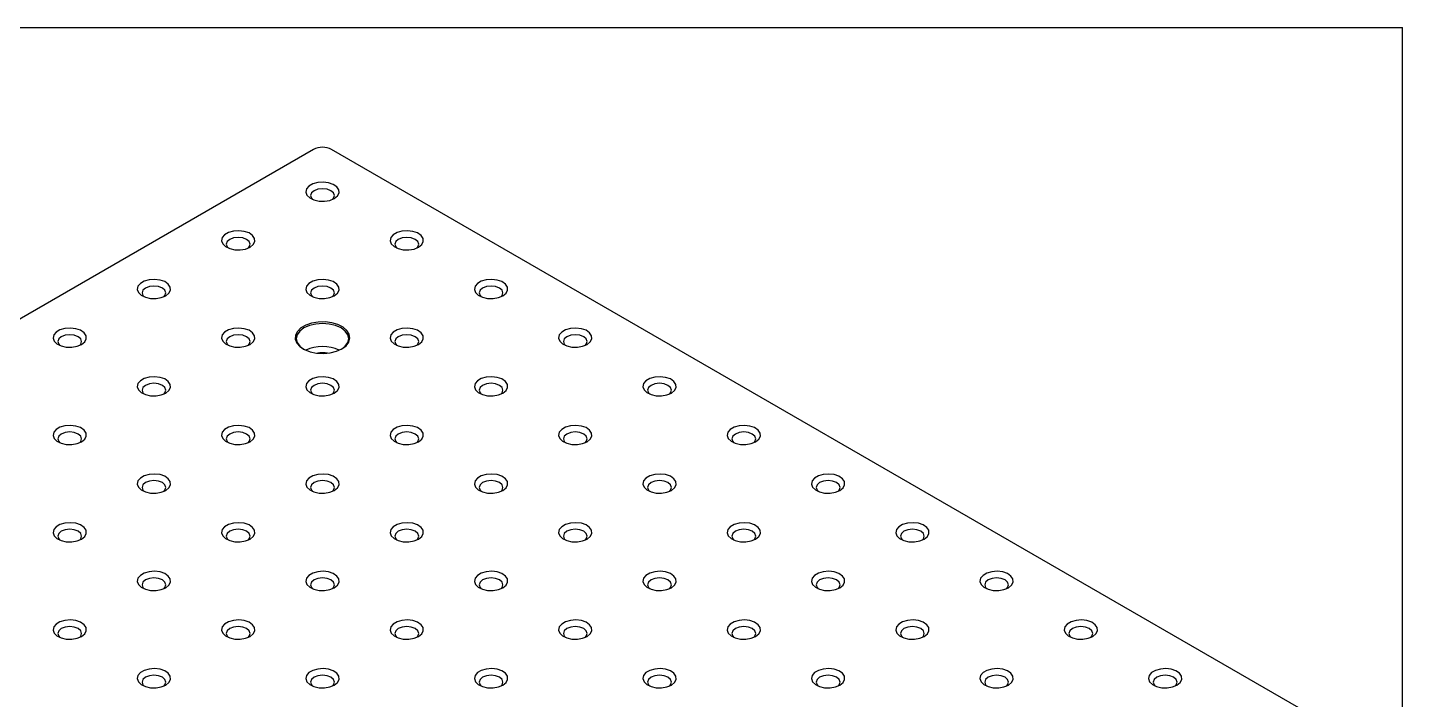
# Model space of a CAD drawing. Header units: millimetres. Extents: x 2 to 278, y 1 to 215.
# Drawn here: x 220.3 to 278, y 186.5 to 214.6 of the extents above; entities that cross this region are included whole.
import ezdxf

# ---------------------------------------------------------------- set-up
doc = ezdxf.new("R2010")
doc.units = ezdxf.units.MM
doc.layers.add('SHEET_FORMAT', color=8, linetype='Continuous')

msp = doc.modelspace()

# ---------------------------------------------------------------- linework, layer by layer
at = {"color": 7, "linetype": 'Continuous', "lineweight": 25}
for p, q in [((232.2937557, 209.5298522), (190.7158769, 185.5274538)), ((274.6353097, 185.5274538), (233.057431, 209.5298522))]:
    msp.add_line(p, q, dxfattribs=at)
at = {"color": 7, "linetype": 'Continuous', "lineweight": 25, "flags": 128}
for points in [[(233.1705681, 207.4725038), (233.304467, 207.5807667), (233.3702177, 207.7082623), (233.3606951, 207.8411745), (233.2769311, 207.9651001), (233.1280028, 208.06661), (232.9300489, 208.1347039), (232.7045208, 208.1620028), (232.475858, 208.1455485), (232.2688396, 208.0871241), (232.1058992, 207.9930606), (232.0046941, 207.8735514), (231.9761913, 207.7415472), (232.0234796, 207.6113526), (232.1414345, 207.4970762), (232.3172738, 207.4111017), (232.5319426, 207.3627458), (232.7621782, 207.3572485), (232.983031, 207.3952056), (233.1705681, 207.4725038)], [(233.087967, 207.4317099), (233.1375331, 207.4844793), (233.1755933, 207.5949385), (233.1375331, 207.7053977), (233.0291467, 207.7990405), (232.8669351, 207.8616106), (232.6755933, 207.8835823), (232.4842516, 207.8616106), (232.32204, 207.7990405), (232.2136536, 207.7053977), (232.1755933, 207.5949385), (232.2136536, 207.4844793), (232.2632197, 207.4317099)], [(229.6350342, 205.4314835), (229.7689331, 205.5397464), (229.8346838, 205.667242), (229.8251612, 205.8001542), (229.7413972, 205.9240798), (229.5924689, 206.0255897), (229.394515, 206.0936836), (229.1689869, 206.1209826), (228.9403241, 206.1045283), (228.7333057, 206.0461038), (228.5703653, 205.9520403), (228.4691602, 205.8325311), (228.4406574, 205.7005269), (228.4879457, 205.5703323), (228.6059006, 205.4560559), (228.7817399, 205.3700815), (228.9964087, 205.3217255), (229.2266443, 205.3162282), (229.447497, 205.3541853), (229.6350342, 205.4314835)], [(236.706102, 205.4314835), (236.8400009, 205.5397464), (236.9057517, 205.667242), (236.896229, 205.8001542), (236.812465, 205.9240798), (236.6635367, 206.0255897), (236.4655828, 206.0936836), (236.2400547, 206.1209826), (236.0113919, 206.1045283), (235.8043735, 206.0461038), (235.6414331, 205.9520403), (235.540228, 205.8325311), (235.5117252, 205.7005269), (235.5590135, 205.5703323), (235.6769684, 205.4560559), (235.8528077, 205.3700815), (236.0674765, 205.3217255), (236.2977121, 205.3162282), (236.5185649, 205.3541853), (236.706102, 205.4314835)], [(229.5524331, 205.3906897), (229.6019992, 205.443459), (229.6400594, 205.5539182), (229.6019992, 205.6643774), (229.4936128, 205.7580202), (229.3314012, 205.8205904), (229.1400594, 205.8425621), (228.9487177, 205.8205904), (228.786506, 205.7580202), (228.6781197, 205.6643774), (228.6400594, 205.5539182), (228.6781197, 205.443459), (228.7276858, 205.3906897)], [(236.6235009, 205.3906897), (236.673067, 205.443459), (236.7111272, 205.5539182), (236.673067, 205.6643774), (236.5646806, 205.7580202), (236.402469, 205.8205904), (236.2111272, 205.8425621), (236.0197855, 205.8205904), (235.8575739, 205.7580202), (235.7491875, 205.6643774), (235.7111272, 205.5539182), (235.7491875, 205.443459), (235.7987536, 205.3906897)], [(226.0995003, 203.3904632), (226.2333992, 203.4987261), (226.2991499, 203.6262217), (226.2896273, 203.7591339), (226.2058633, 203.8830596), (226.056935, 203.9845694), (225.8589811, 204.0526633), (225.633453, 204.0799623), (225.4047902, 204.063508), (225.1977718, 204.0050835), (225.0348314, 203.91102), (224.9336263, 203.7915109), (224.9051235, 203.6595066), (224.9524118, 203.529312), (225.0703667, 203.4150357), (225.246206, 203.3290612), (225.4608748, 203.2807052), (225.6911104, 203.275208), (225.9119631, 203.313165), (226.0995003, 203.3904632)], [(226.0168991, 203.3496694), (226.0664653, 203.4024387), (226.1045255, 203.5128979), (226.0664653, 203.6233571), (225.9580789, 203.717), (225.7958672, 203.7795701), (225.6045255, 203.8015418), (225.4131838, 203.7795701), (225.2509721, 203.717), (225.1425858, 203.6233571), (225.1045255, 203.5128979), (225.1425858, 203.4024387), (225.1921519, 203.3496694)], [(233.1705681, 203.3904632), (233.304467, 203.4987261), (233.3702177, 203.6262217), (233.3606951, 203.7591339), (233.2769311, 203.8830596), (233.1280028, 203.9845694), (232.9300489, 204.0526633), (232.7045208, 204.0799623), (232.475858, 204.063508), (232.2688396, 204.0050835), (232.1058992, 203.91102), (232.0046941, 203.7915109), (231.9761913, 203.6595066), (232.0234796, 203.529312), (232.1414345, 203.4150357), (232.3172738, 203.3290612), (232.5319426, 203.2807052), (232.7621782, 203.275208), (232.983031, 203.313165), (233.1705681, 203.3904632)], [(233.087967, 203.3496694), (233.1375331, 203.4024387), (233.1755933, 203.5128979), (233.1375331, 203.6233571), (233.0291467, 203.717), (232.8669351, 203.7795701), (232.6755933, 203.8015418), (232.4842516, 203.7795701), (232.32204, 203.717), (232.2136536, 203.6233571), (232.1755933, 203.5128979), (232.2136536, 203.4024387), (232.2632197, 203.3496694)], [(240.2416359, 203.3904632), (240.3755348, 203.4987261), (240.4412856, 203.6262217), (240.4317629, 203.7591339), (240.3479989, 203.8830596), (240.1990706, 203.9845694), (240.0011167, 204.0526633), (239.7755886, 204.0799623), (239.5469258, 204.063508), (239.3399074, 204.0050835), (239.1769671, 203.91102), (239.0757619, 203.7915109), (239.0472591, 203.6595066), (239.0945474, 203.529312), (239.2125023, 203.4150357), (239.3883416, 203.3290612), (239.6030104, 203.2807052), (239.833246, 203.275208), (240.0540988, 203.313165), (240.2416359, 203.3904632)], [(240.1590348, 203.3496694), (240.2086009, 203.4024387), (240.2466612, 203.5128979), (240.2086009, 203.6233571), (240.1002145, 203.717), (239.9380029, 203.7795701), (239.7466612, 203.8015418), (239.5553194, 203.7795701), (239.3931078, 203.717), (239.2847214, 203.6233571), (239.2466612, 203.5128979), (239.2847214, 203.4024387), (239.3342875, 203.3496694)], [(222.5639664, 201.349443), (222.6978653, 201.4577059), (222.763616, 201.5852014), (222.7540934, 201.7181136), (222.6703294, 201.8420393), (222.5214011, 201.9435491), (222.3234472, 202.0116431), (222.0979191, 202.038942), (221.8692563, 202.0224877), (221.6622379, 201.9640632), (221.4992975, 201.8699998), (221.3980924, 201.7504906), (221.3695896, 201.6184863), (221.4168779, 201.4882917), (221.5348328, 201.3740154), (221.7106721, 201.2880409), (221.9253409, 201.239685), (222.1555765, 201.2341877), (222.3764292, 201.2721448), (222.5639664, 201.349443)], [(229.6350342, 201.349443), (229.7689331, 201.4577059), (229.8346838, 201.5852014), (229.8251612, 201.7181136), (229.7413972, 201.8420393), (229.5924689, 201.9435491), (229.394515, 202.0116431), (229.1689869, 202.038942), (228.9403241, 202.0224877), (228.7333057, 201.9640632), (228.5703653, 201.8699998), (228.4691602, 201.7504906), (228.4406574, 201.6184863), (228.4879457, 201.4882917), (228.6059006, 201.3740154), (228.7817399, 201.2880409), (228.9964087, 201.239685), (229.2266443, 201.2341877), (229.447497, 201.2721448), (229.6350342, 201.349443)], [(233.4887661, 201.1657511), (233.6654467, 201.2972429), (233.7799311, 201.4499689), (233.8250259, 201.6143328), (233.7978976, 201.7800069), (233.7002508, 201.9365814), (233.5382211, 202.0742181), (233.3219892, 202.1842688), (233.065142, 202.2598185), (232.7838179, 202.2961203), (232.4956937, 202.2908932), (232.2188733, 202.2444655), (231.9707502, 202.1597546), (231.7669151, 202.0420831), (231.6201755, 201.8988447), (231.5397518, 201.7390397), (231.5306971, 201.5727091), (231.5935805, 201.4103042), (231.7244507, 201.2620294), (231.9150847, 201.1372014), (232.1535043, 201.0436636), (232.4247286, 200.9872933), (232.7117157, 200.9716325), (232.9964331, 200.9976652), (233.260991, 201.0637556), (233.4887661, 201.1657511)], [(233.4708246, 201.1556174), (233.6282213, 201.2768505), (233.7381118, 201.4300044), (233.7755933, 201.5943588), (233.7381118, 201.7587131), (233.6282213, 201.911867), (233.4534108, 202.0433832), (233.2255933, 202.1442992), (232.9602943, 202.2077376), (232.6755933, 202.2293752), (232.3908924, 202.2077376), (232.1255933, 202.1442992), (231.8977759, 202.0433832), (231.7229654, 201.911867), (231.6130749, 201.7587131), (231.5755933, 201.5943588), (231.6130749, 201.4300044), (231.7229654, 201.2768505), (231.8803621, 201.1556174)], [(236.706102, 201.349443), (236.8400009, 201.4577059), (236.9057517, 201.5852014), (236.896229, 201.7181136), (236.812465, 201.8420393), (236.6635367, 201.9435491), (236.4655828, 202.0116431), (236.2400547, 202.038942), (236.0113919, 202.0224877), (235.8043735, 201.9640632), (235.6414331, 201.8699998), (235.540228, 201.7504906), (235.5117252, 201.6184863), (235.5590135, 201.4882917), (235.6769684, 201.3740154), (235.8528077, 201.2880409), (236.0674765, 201.239685), (236.2977121, 201.2341877), (236.5185649, 201.2721448), (236.706102, 201.349443)], [(243.7771698, 201.349443), (243.9110687, 201.4577059), (243.9768195, 201.5852014), (243.9672969, 201.7181136), (243.8835328, 201.8420393), (243.7346045, 201.9435491), (243.5366506, 202.0116431), (243.3111225, 202.038942), (243.0824597, 202.0224877), (242.8754413, 201.9640632), (242.712501, 201.8699998), (242.6112958, 201.7504906), (242.582793, 201.6184863), (242.6300813, 201.4882917), (242.7480362, 201.3740154), (242.9238755, 201.2880409), (243.1385443, 201.239685), (243.3687799, 201.2341877), (243.5896327, 201.2721448), (243.7771698, 201.349443)], [(222.4813652, 201.3086491), (222.5309314, 201.3614184), (222.5689916, 201.4718776), (222.5309314, 201.5823369), (222.422545, 201.6759797), (222.2603333, 201.7385498), (222.0689916, 201.7605215), (221.8776499, 201.7385498), (221.7154382, 201.6759797), (221.6070519, 201.5823369), (221.5689916, 201.4718776), (221.6070519, 201.3614184), (221.656618, 201.3086491)], [(229.5524331, 201.3086491), (229.6019992, 201.3614184), (229.6400594, 201.4718776), (229.6019992, 201.5823369), (229.4936128, 201.6759797), (229.3314012, 201.7385498), (229.1400594, 201.7605215), (228.9487177, 201.7385498), (228.786506, 201.6759797), (228.6781197, 201.5823369), (228.6400594, 201.4718776), (228.6781197, 201.3614184), (228.7276858, 201.3086491)], [(236.6235009, 201.3086491), (236.673067, 201.3614184), (236.7111272, 201.4718776), (236.673067, 201.5823369), (236.5646806, 201.6759797), (236.402469, 201.7385498), (236.2111272, 201.7605215), (236.0197855, 201.7385498), (235.8575739, 201.6759797), (235.7491875, 201.5823369), (235.7111272, 201.4718776), (235.7491875, 201.3614184), (235.7987536, 201.3086491)], [(243.6945687, 201.3086491), (243.7441348, 201.3614184), (243.7821951, 201.4718776), (243.7441348, 201.5823369), (243.6357485, 201.6759797), (243.4735368, 201.7385498), (243.2821951, 201.7605215), (243.0908533, 201.7385498), (242.9286417, 201.6759797), (242.8202553, 201.5823369), (242.7821951, 201.4718776), (242.8202553, 201.3614184), (242.8698214, 201.3086491)], [(226.0995003, 199.3084227), (226.2333992, 199.4166856), (226.2991499, 199.5441812), (226.2896273, 199.6770933), (226.2058633, 199.801019), (226.056935, 199.9025289), (225.8589811, 199.9706228), (225.633453, 199.9979217), (225.4047902, 199.9814674), (225.1977718, 199.9230429), (225.0348314, 199.8289795), (224.9336263, 199.7094703), (224.9051235, 199.577466), (224.9524118, 199.4472714), (225.0703667, 199.3329951), (225.246206, 199.2470206), (225.4608748, 199.1986647), (225.6911104, 199.1931674), (225.9119631, 199.2311245), (226.0995003, 199.3084227)], [(226.0168991, 199.2676288), (226.0664653, 199.3203981), (226.1045255, 199.4308574), (226.0664653, 199.5413166), (225.9580789, 199.6349594), (225.7958672, 199.6975295), (225.6045255, 199.7195012), (225.4131838, 199.6975295), (225.2509721, 199.6349594), (225.1425858, 199.5413166), (225.1045255, 199.4308574), (225.1425858, 199.3203981), (225.1921519, 199.2676288)], [(233.1705681, 199.3084227), (233.304467, 199.4166856), (233.3702177, 199.5441812), (233.3606951, 199.6770933), (233.2769311, 199.801019), (233.1280028, 199.9025289), (232.9300489, 199.9706228), (232.7045208, 199.9979217), (232.475858, 199.9814674), (232.2688396, 199.9230429), (232.1058992, 199.8289795), (232.0046941, 199.7094703), (231.9761913, 199.577466), (232.0234796, 199.4472714), (232.1414345, 199.3329951), (232.3172738, 199.2470206), (232.5319426, 199.1986647), (232.7621782, 199.1931674), (232.983031, 199.2311245), (233.1705681, 199.3084227)], [(233.087967, 199.2676288), (233.1375331, 199.3203981), (233.1755933, 199.4308574), (233.1375331, 199.5413166), (233.0291467, 199.6349594), (232.8669351, 199.6975295), (232.6755933, 199.7195012), (232.4842516, 199.6975295), (232.32204, 199.6349594), (232.2136536, 199.5413166), (232.1755933, 199.4308574), (232.2136536, 199.3203981), (232.2632197, 199.2676288)], [(240.2416359, 199.3084227), (240.3755348, 199.4166856), (240.4412856, 199.5441812), (240.4317629, 199.6770933), (240.3479989, 199.801019), (240.1990706, 199.9025289), (240.0011167, 199.9706228), (239.7755886, 199.9979217), (239.5469258, 199.9814674), (239.3399074, 199.9230429), (239.1769671, 199.8289795), (239.0757619, 199.7094703), (239.0472591, 199.577466), (239.0945474, 199.4472714), (239.2125023, 199.3329951), (239.3883416, 199.2470206), (239.6030104, 199.1986647), (239.833246, 199.1931674), (240.0540988, 199.2311245), (240.2416359, 199.3084227)], [(240.1590348, 199.2676288), (240.2086009, 199.3203981), (240.2466612, 199.4308574), (240.2086009, 199.5413166), (240.1002145, 199.6349594), (239.9380029, 199.6975295), (239.7466612, 199.7195012), (239.5553194, 199.6975295), (239.3931078, 199.6349594), (239.2847214, 199.5413166), (239.2466612, 199.4308574), (239.2847214, 199.3203981), (239.3342875, 199.2676288)], [(247.3127037, 199.3084227), (247.4466027, 199.4166856), (247.5123534, 199.5441812), (247.5028308, 199.6770933), (247.4190667, 199.801019), (247.2701384, 199.9025289), (247.0721845, 199.9706228), (246.8466564, 199.9979217), (246.6179936, 199.9814674), (246.4109752, 199.9230429), (246.2480349, 199.8289795), (246.1468297, 199.7094703), (246.1183269, 199.577466), (246.1656152, 199.4472714), (246.2835701, 199.3329951), (246.4594094, 199.2470206), (246.6740782, 199.1986647), (246.9043138, 199.1931674), (247.1251666, 199.2311245), (247.3127037, 199.3084227)], [(247.2301026, 199.2676288), (247.2796687, 199.3203981), (247.317729, 199.4308574), (247.2796687, 199.5413166), (247.1712824, 199.6349594), (247.0090707, 199.6975295), (246.817729, 199.7195012), (246.6263873, 199.6975295), (246.4641756, 199.6349594), (246.3557892, 199.5413166), (246.317729, 199.4308574), (246.3557892, 199.3203981), (246.4053554, 199.2676288)], [(222.5639664, 197.2674024), (222.6978653, 197.3756653), (222.763616, 197.5031609), (222.7540934, 197.6360731), (222.6703294, 197.7599987), (222.5214011, 197.8615086), (222.3234472, 197.9296025), (222.0979191, 197.9569014), (221.8692563, 197.9404471), (221.6622379, 197.8820227), (221.4992975, 197.7879592), (221.3980924, 197.66845), (221.3695896, 197.5364458), (221.4168779, 197.4062512), (221.5348328, 197.2919748), (221.7106721, 197.2060003), (221.9253409, 197.1576444), (222.1555765, 197.1521471), (222.3764292, 197.1901042), (222.5639664, 197.2674024)], [(229.6350342, 197.2674024), (229.7689331, 197.3756653), (229.8346838, 197.5031609), (229.8251612, 197.6360731), (229.7413972, 197.7599987), (229.5924689, 197.8615086), (229.394515, 197.9296025), (229.1689869, 197.9569014), (228.9403241, 197.9404471), (228.7333057, 197.8820227), (228.5703653, 197.7879592), (228.4691602, 197.66845), (228.4406574, 197.5364458), (228.4879457, 197.4062512), (228.6059006, 197.2919748), (228.7817399, 197.2060003), (228.9964087, 197.1576444), (229.2266443, 197.1521471), (229.447497, 197.1901042), (229.6350342, 197.2674024)], [(236.706102, 197.2674024), (236.8400009, 197.3756653), (236.9057517, 197.5031609), (236.896229, 197.6360731), (236.812465, 197.7599987), (236.6635367, 197.8615086), (236.4655828, 197.9296025), (236.2400547, 197.9569014), (236.0113919, 197.9404471), (235.8043735, 197.8820227), (235.6414331, 197.7879592), (235.540228, 197.66845), (235.5117252, 197.5364458), (235.5590135, 197.4062512), (235.6769684, 197.2919748), (235.8528077, 197.2060003), (236.0674765, 197.1576444), (236.2977121, 197.1521471), (236.5185649, 197.1901042), (236.706102, 197.2674024)], [(243.7771698, 197.2674024), (243.9110687, 197.3756653), (243.9768195, 197.5031609), (243.9672969, 197.6360731), (243.8835328, 197.7599987), (243.7346045, 197.8615086), (243.5366506, 197.9296025), (243.3111225, 197.9569014), (243.0824597, 197.9404471), (242.8754413, 197.8820227), (242.712501, 197.7879592), (242.6112958, 197.66845), (242.582793, 197.5364458), (242.6300813, 197.4062512), (242.7480362, 197.2919748), (242.9238755, 197.2060003), (243.1385443, 197.1576444), (243.3687799, 197.1521471), (243.5896327, 197.1901042), (243.7771698, 197.2674024)], [(250.8482376, 197.2674024), (250.9821366, 197.3756653), (251.0478873, 197.5031609), (251.0383647, 197.6360731), (250.9546006, 197.7599987), (250.8056723, 197.8615086), (250.6077185, 197.9296025), (250.3821904, 197.9569014), (250.1535275, 197.9404471), (249.9465091, 197.8820227), (249.7835688, 197.7879592), (249.6823636, 197.66845), (249.6538608, 197.5364458), (249.7011491, 197.4062512), (249.819104, 197.2919748), (249.9949433, 197.2060003), (250.2096121, 197.1576444), (250.4398477, 197.1521471), (250.6607005, 197.1901042), (250.8482376, 197.2674024)], [(222.4813652, 197.2266085), (222.5309314, 197.2793779), (222.5689916, 197.3898371), (222.5309314, 197.5002963), (222.422545, 197.5939391), (222.2603333, 197.6565092), (222.0689916, 197.6784809), (221.8776499, 197.6565092), (221.7154382, 197.5939391), (221.6070519, 197.5002963), (221.5689916, 197.3898371), (221.6070519, 197.2793779), (221.656618, 197.2266085)], [(229.5524331, 197.2266085), (229.6019992, 197.2793779), (229.6400594, 197.3898371), (229.6019992, 197.5002963), (229.4936128, 197.5939391), (229.3314012, 197.6565092), (229.1400594, 197.6784809), (228.9487177, 197.6565092), (228.786506, 197.5939391), (228.6781197, 197.5002963), (228.6400594, 197.3898371), (228.6781197, 197.2793779), (228.7276858, 197.2266085)], [(236.6235009, 197.2266085), (236.673067, 197.2793779), (236.7111272, 197.3898371), (236.673067, 197.5002963), (236.5646806, 197.5939391), (236.402469, 197.6565092), (236.2111272, 197.6784809), (236.0197855, 197.6565092), (235.8575739, 197.5939391), (235.7491875, 197.5002963), (235.7111272, 197.3898371), (235.7491875, 197.2793779), (235.7987536, 197.2266085)], [(243.6945687, 197.2266085), (243.7441348, 197.2793779), (243.7821951, 197.3898371), (243.7441348, 197.5002963), (243.6357485, 197.5939391), (243.4735368, 197.6565092), (243.2821951, 197.6784809), (243.0908533, 197.6565092), (242.9286417, 197.5939391), (242.8202553, 197.5002963), (242.7821951, 197.3898371), (242.8202553, 197.2793779), (242.8698214, 197.2266085)], [(250.7656365, 197.2266085), (250.8152026, 197.2793779), (250.8532629, 197.3898371), (250.8152026, 197.5002963), (250.7068163, 197.5939391), (250.5446046, 197.6565092), (250.3532629, 197.6784809), (250.1619212, 197.6565092), (249.9997095, 197.5939391), (249.8913231, 197.5002963), (249.8532629, 197.3898371), (249.8913231, 197.2793779), (249.9408893, 197.2266085)], [(226.0995003, 195.2263821), (226.2333992, 195.334645), (226.2991499, 195.4621406), (226.2896273, 195.5950528), (226.2058633, 195.7189784), (226.056935, 195.8204883), (225.8589811, 195.8885822), (225.633453, 195.9158812), (225.4047902, 195.8994269), (225.1977718, 195.8410024), (225.0348314, 195.7469389), (224.9336263, 195.6274297), (224.9051235, 195.4954255), (224.9524118, 195.3652309), (225.0703667, 195.2509545), (225.246206, 195.1649801), (225.4608748, 195.1166241), (225.6911104, 195.1111268), (225.9119631, 195.1490839), (226.0995003, 195.2263821)], [(226.0168991, 195.1855883), (226.0664653, 195.2383576), (226.1045255, 195.3488168), (226.0664653, 195.459276), (225.9580789, 195.5529188), (225.7958672, 195.615489), (225.6045255, 195.6374607), (225.4131838, 195.615489), (225.2509721, 195.5529188), (225.1425858, 195.459276), (225.1045255, 195.3488168), (225.1425858, 195.2383576), (225.1921519, 195.1855883)], [(233.1705681, 195.2263821), (233.304467, 195.334645), (233.3702177, 195.4621406), (233.3606951, 195.5950528), (233.2769311, 195.7189784), (233.1280028, 195.8204883), (232.9300489, 195.8885822), (232.7045208, 195.9158812), (232.475858, 195.8994269), (232.2688396, 195.8410024), (232.1058992, 195.7469389), (232.0046941, 195.6274297), (231.9761913, 195.4954255), (232.0234796, 195.3652309), (232.1414345, 195.2509545), (232.3172738, 195.1649801), (232.5319426, 195.1166241), (232.7621782, 195.1111268), (232.983031, 195.1490839), (233.1705681, 195.2263821)], [(233.087967, 195.1855883), (233.1375331, 195.2383576), (233.1755933, 195.3488168), (233.1375331, 195.459276), (233.0291467, 195.5529188), (232.8669351, 195.615489), (232.6755933, 195.6374607), (232.4842516, 195.615489), (232.32204, 195.5529188), (232.2136536, 195.459276), (232.1755933, 195.3488168), (232.2136536, 195.2383576), (232.2632197, 195.1855883)], [(240.2416359, 195.2263821), (240.3755348, 195.334645), (240.4412856, 195.4621406), (240.4317629, 195.5950528), (240.3479989, 195.7189784), (240.1990706, 195.8204883), (240.0011167, 195.8885822), (239.7755886, 195.9158812), (239.5469258, 195.8994269), (239.3399074, 195.8410024), (239.1769671, 195.7469389), (239.0757619, 195.6274297), (239.0472591, 195.4954255), (239.0945474, 195.3652309), (239.2125023, 195.2509545), (239.3883416, 195.1649801), (239.6030104, 195.1166241), (239.833246, 195.1111268), (240.0540988, 195.1490839), (240.2416359, 195.2263821)], [(240.1590348, 195.1855883), (240.2086009, 195.2383576), (240.2466612, 195.3488168), (240.2086009, 195.459276), (240.1002145, 195.5529188), (239.9380029, 195.615489), (239.7466612, 195.6374607), (239.5553194, 195.615489), (239.3931078, 195.5529188), (239.2847214, 195.459276), (239.2466612, 195.3488168), (239.2847214, 195.2383576), (239.3342875, 195.1855883)], [(247.3127037, 195.2263821), (247.4466027, 195.334645), (247.5123534, 195.4621406), (247.5028308, 195.5950528), (247.4190667, 195.7189784), (247.2701384, 195.8204883), (247.0721845, 195.8885822), (246.8466564, 195.9158812), (246.6179936, 195.8994269), (246.4109752, 195.8410024), (246.2480349, 195.7469389), (246.1468297, 195.6274297), (246.1183269, 195.4954255), (246.1656152, 195.3652309), (246.2835701, 195.2509545), (246.4594094, 195.1649801), (246.6740782, 195.1166241), (246.9043138, 195.1111268), (247.1251666, 195.1490839), (247.3127037, 195.2263821)], [(247.2301026, 195.1855883), (247.2796687, 195.2383576), (247.317729, 195.3488168), (247.2796687, 195.459276), (247.1712824, 195.5529188), (247.0090707, 195.615489), (246.817729, 195.6374607), (246.6263873, 195.615489), (246.4641756, 195.5529188), (246.3557892, 195.459276), (246.317729, 195.3488168), (246.3557892, 195.2383576), (246.4053554, 195.1855883)], [(254.3837715, 195.2263821), (254.5176705, 195.334645), (254.5834212, 195.4621406), (254.5738986, 195.5950528), (254.4901345, 195.7189784), (254.3412062, 195.8204883), (254.1432524, 195.8885822), (253.9177243, 195.9158812), (253.6890614, 195.8994269), (253.482043, 195.8410024), (253.3191027, 195.7469389), (253.2178975, 195.6274297), (253.1893947, 195.4954255), (253.236683, 195.3652309), (253.3546379, 195.2509545), (253.5304772, 195.1649801), (253.745146, 195.1166241), (253.9753816, 195.1111268), (254.1962344, 195.1490839), (254.3837715, 195.2263821)], [(254.3011704, 195.1855883), (254.3507365, 195.2383576), (254.3887968, 195.3488168), (254.3507365, 195.459276), (254.2423502, 195.5529188), (254.0801385, 195.615489), (253.8887968, 195.6374607), (253.6974551, 195.615489), (253.5352434, 195.5529188), (253.426857, 195.459276), (253.3887968, 195.3488168), (253.426857, 195.2383576), (253.4764232, 195.1855883)], [(222.5639664, 193.1853618), (222.6978653, 193.2936247), (222.763616, 193.4211203), (222.7540934, 193.5540325), (222.6703294, 193.6779582), (222.5214011, 193.779468), (222.3234472, 193.847562), (222.0979191, 193.8748609), (221.8692563, 193.8584066), (221.6622379, 193.7999821), (221.4992975, 193.7059186), (221.3980924, 193.5864095), (221.3695896, 193.4544052), (221.4168779, 193.3242106), (221.5348328, 193.2099343), (221.7106721, 193.1239598), (221.9253409, 193.0756038), (222.1555765, 193.0701066), (222.3764292, 193.1080636), (222.5639664, 193.1853618)], [(229.6350342, 193.1853618), (229.7689331, 193.2936247), (229.8346838, 193.4211203), (229.8251612, 193.5540325), (229.7413972, 193.6779582), (229.5924689, 193.779468), (229.394515, 193.847562), (229.1689869, 193.8748609), (228.9403241, 193.8584066), (228.7333057, 193.7999821), (228.5703653, 193.7059186), (228.4691602, 193.5864095), (228.4406574, 193.4544052), (228.4879457, 193.3242106), (228.6059006, 193.2099343), (228.7817399, 193.1239598), (228.9964087, 193.0756038), (229.2266443, 193.0701066), (229.447497, 193.1080636), (229.6350342, 193.1853618)], [(236.706102, 193.1853618), (236.8400009, 193.2936247), (236.9057517, 193.4211203), (236.896229, 193.5540325), (236.812465, 193.6779582), (236.6635367, 193.779468), (236.4655828, 193.847562), (236.2400547, 193.8748609), (236.0113919, 193.8584066), (235.8043735, 193.7999821), (235.6414331, 193.7059186), (235.540228, 193.5864095), (235.5117252, 193.4544052), (235.5590135, 193.3242106), (235.6769684, 193.2099343), (235.8528077, 193.1239598), (236.0674765, 193.0756038), (236.2977121, 193.0701066), (236.5185649, 193.1080636), (236.706102, 193.1853618)], [(243.7771698, 193.1853618), (243.9110687, 193.2936247), (243.9768195, 193.4211203), (243.9672969, 193.5540325), (243.8835328, 193.6779582), (243.7346045, 193.779468), (243.5366506, 193.847562), (243.3111225, 193.8748609), (243.0824597, 193.8584066), (242.8754413, 193.7999821), (242.712501, 193.7059186), (242.6112958, 193.5864095), (242.582793, 193.4544052), (242.6300813, 193.3242106), (242.7480362, 193.2099343), (242.9238755, 193.1239598), (243.1385443, 193.0756038), (243.3687799, 193.0701066), (243.5896327, 193.1080636), (243.7771698, 193.1853618)], [(250.8482376, 193.1853618), (250.9821366, 193.2936247), (251.0478873, 193.4211203), (251.0383647, 193.5540325), (250.9546006, 193.6779582), (250.8056723, 193.779468), (250.6077185, 193.847562), (250.3821904, 193.8748609), (250.1535275, 193.8584066), (249.9465091, 193.7999821), (249.7835688, 193.7059186), (249.6823636, 193.5864095), (249.6538608, 193.4544052), (249.7011491, 193.3242106), (249.819104, 193.2099343), (249.9949433, 193.1239598), (250.2096121, 193.0756038), (250.4398477, 193.0701066), (250.6607005, 193.1080636), (250.8482376, 193.1853618)], [(257.9193054, 193.1853618), (258.0532044, 193.2936247), (258.1189551, 193.4211203), (258.1094325, 193.5540325), (258.0256685, 193.6779582), (257.8767402, 193.779468), (257.6787863, 193.847562), (257.4532582, 193.8748609), (257.2245953, 193.8584066), (257.0175769, 193.7999821), (256.8546366, 193.7059186), (256.7534314, 193.5864095), (256.7249287, 193.4544052), (256.7722169, 193.3242106), (256.8901718, 193.2099343), (257.0660112, 193.1239598), (257.2806799, 193.0756038), (257.5109155, 193.0701066), (257.7317683, 193.1080636), (257.9193054, 193.1853618)], [(222.4813652, 193.144568), (222.5309314, 193.1973373), (222.5689916, 193.3077965), (222.5309314, 193.4182557), (222.422545, 193.5118986), (222.2603333, 193.5744687), (222.0689916, 193.5964404), (221.8776499, 193.5744687), (221.7154382, 193.5118986), (221.6070519, 193.4182557), (221.5689916, 193.3077965), (221.6070519, 193.1973373), (221.656618, 193.144568)], [(229.5524331, 193.144568), (229.6019992, 193.1973373), (229.6400594, 193.3077965), (229.6019992, 193.4182557), (229.4936128, 193.5118986), (229.3314012, 193.5744687), (229.1400594, 193.5964404), (228.9487177, 193.5744687), (228.786506, 193.5118986), (228.6781197, 193.4182557), (228.6400594, 193.3077965), (228.6781197, 193.1973373), (228.7276858, 193.144568)], [(236.6235009, 193.144568), (236.673067, 193.1973373), (236.7111272, 193.3077965), (236.673067, 193.4182557), (236.5646806, 193.5118986), (236.402469, 193.5744687), (236.2111272, 193.5964404), (236.0197855, 193.5744687), (235.8575739, 193.5118986), (235.7491875, 193.4182557), (235.7111272, 193.3077965), (235.7491875, 193.1973373), (235.7987536, 193.144568)], [(243.6945687, 193.144568), (243.7441348, 193.1973373), (243.7821951, 193.3077965), (243.7441348, 193.4182557), (243.6357485, 193.5118986), (243.4735368, 193.5744687), (243.2821951, 193.5964404), (243.0908533, 193.5744687), (242.9286417, 193.5118986), (242.8202553, 193.4182557), (242.7821951, 193.3077965), (242.8202553, 193.1973373), (242.8698214, 193.144568)], [(250.7656365, 193.144568), (250.8152026, 193.1973373), (250.8532629, 193.3077965), (250.8152026, 193.4182557), (250.7068163, 193.5118986), (250.5446046, 193.5744687), (250.3532629, 193.5964404), (250.1619212, 193.5744687), (249.9997095, 193.5118986), (249.8913231, 193.4182557), (249.8532629, 193.3077965), (249.8913231, 193.1973373), (249.9408893, 193.144568)], [(257.8367043, 193.144568), (257.8862705, 193.1973373), (257.9243307, 193.3077965), (257.8862705, 193.4182557), (257.7778841, 193.5118986), (257.6156724, 193.5744687), (257.4243307, 193.5964404), (257.232989, 193.5744687), (257.0707773, 193.5118986), (256.9623909, 193.4182557), (256.9243307, 193.3077965), (256.9623909, 193.1973373), (257.0119571, 193.144568)], [(226.0995003, 191.1443416), (226.2333992, 191.2526045), (226.2991499, 191.3801), (226.2896273, 191.5130122), (226.2058633, 191.6369379), (226.056935, 191.7384477), (225.8589811, 191.8065417), (225.633453, 191.8338406), (225.4047902, 191.8173863), (225.1977718, 191.7589618), (225.0348314, 191.6648984), (224.9336263, 191.5453892), (224.9051235, 191.4133849), (224.9524118, 191.2831903), (225.0703667, 191.168914), (225.246206, 191.0829395), (225.4608748, 191.0345836), (225.6911104, 191.0290863), (225.9119631, 191.0670434), (226.0995003, 191.1443416)], [(226.0168991, 191.1035477), (226.0664653, 191.156317), (226.1045255, 191.2667762), (226.0664653, 191.3772355), (225.9580789, 191.4708783), (225.7958672, 191.5334484), (225.6045255, 191.5554201), (225.4131838, 191.5334484), (225.2509721, 191.4708783), (225.1425858, 191.3772355), (225.1045255, 191.2667762), (225.1425858, 191.156317), (225.1921519, 191.1035477)], [(233.1705681, 191.1443416), (233.304467, 191.2526045), (233.3702177, 191.3801), (233.3606951, 191.5130122), (233.2769311, 191.6369379), (233.1280028, 191.7384477), (232.9300489, 191.8065417), (232.7045208, 191.8338406), (232.475858, 191.8173863), (232.2688396, 191.7589618), (232.1058992, 191.6648984), (232.0046941, 191.5453892), (231.9761913, 191.4133849), (232.0234796, 191.2831903), (232.1414345, 191.168914), (232.3172738, 191.0829395), (232.5319426, 191.0345836), (232.7621782, 191.0290863), (232.983031, 191.0670434), (233.1705681, 191.1443416)], [(233.087967, 191.1035477), (233.1375331, 191.156317), (233.1755933, 191.2667762), (233.1375331, 191.3772355), (233.0291467, 191.4708783), (232.8669351, 191.5334484), (232.6755933, 191.5554201), (232.4842516, 191.5334484), (232.32204, 191.4708783), (232.2136536, 191.3772355), (232.1755933, 191.2667762), (232.2136536, 191.156317), (232.2632197, 191.1035477)], [(240.2416359, 191.1443416), (240.3755348, 191.2526045), (240.4412856, 191.3801), (240.4317629, 191.5130122), (240.3479989, 191.6369379), (240.1990706, 191.7384477), (240.0011167, 191.8065417), (239.7755886, 191.8338406), (239.5469258, 191.8173863), (239.3399074, 191.7589618), (239.1769671, 191.6648984), (239.0757619, 191.5453892), (239.0472591, 191.4133849), (239.0945474, 191.2831903), (239.2125023, 191.168914), (239.3883416, 191.0829395), (239.6030104, 191.0345836), (239.833246, 191.0290863), (240.0540988, 191.0670434), (240.2416359, 191.1443416)], [(240.1590348, 191.1035477), (240.2086009, 191.156317), (240.2466612, 191.2667762), (240.2086009, 191.3772355), (240.1002145, 191.4708783), (239.9380029, 191.5334484), (239.7466612, 191.5554201), (239.5553194, 191.5334484), (239.3931078, 191.4708783), (239.2847214, 191.3772355), (239.2466612, 191.2667762), (239.2847214, 191.156317), (239.3342875, 191.1035477)], [(247.3127037, 191.1443416), (247.4466027, 191.2526045), (247.5123534, 191.3801), (247.5028308, 191.5130122), (247.4190667, 191.6369379), (247.2701384, 191.7384477), (247.0721845, 191.8065417), (246.8466564, 191.8338406), (246.6179936, 191.8173863), (246.4109752, 191.7589618), (246.2480349, 191.6648984), (246.1468297, 191.5453892), (246.1183269, 191.4133849), (246.1656152, 191.2831903), (246.2835701, 191.168914), (246.4594094, 191.0829395), (246.6740782, 191.0345836), (246.9043138, 191.0290863), (247.1251666, 191.0670434), (247.3127037, 191.1443416)], [(247.2301026, 191.1035477), (247.2796687, 191.156317), (247.317729, 191.2667762), (247.2796687, 191.3772355), (247.1712824, 191.4708783), (247.0090707, 191.5334484), (246.817729, 191.5554201), (246.6263873, 191.5334484), (246.4641756, 191.4708783), (246.3557892, 191.3772355), (246.317729, 191.2667762), (246.3557892, 191.156317), (246.4053554, 191.1035477)], [(254.3837715, 191.1443416), (254.5176705, 191.2526045), (254.5834212, 191.3801), (254.5738986, 191.5130122), (254.4901345, 191.6369379), (254.3412062, 191.7384477), (254.1432524, 191.8065417), (253.9177243, 191.8338406), (253.6890614, 191.8173863), (253.482043, 191.7589618), (253.3191027, 191.6648984), (253.2178975, 191.5453892), (253.1893947, 191.4133849), (253.236683, 191.2831903), (253.3546379, 191.168914), (253.5304772, 191.0829395), (253.745146, 191.0345836), (253.9753816, 191.0290863), (254.1962344, 191.0670434), (254.3837715, 191.1443416)], [(254.3011704, 191.1035477), (254.3507365, 191.156317), (254.3887968, 191.2667762), (254.3507365, 191.3772355), (254.2423502, 191.4708783), (254.0801385, 191.5334484), (253.8887968, 191.5554201), (253.6974551, 191.5334484), (253.5352434, 191.4708783), (253.426857, 191.3772355), (253.3887968, 191.2667762), (253.426857, 191.156317), (253.4764232, 191.1035477)], [(261.4548393, 191.1443416), (261.5887383, 191.2526045), (261.654489, 191.3801), (261.6449664, 191.5130122), (261.5612024, 191.6369379), (261.4122741, 191.7384477), (261.2143202, 191.8065417), (260.9887921, 191.8338406), (260.7601292, 191.8173863), (260.5531108, 191.7589618), (260.3901705, 191.6648984), (260.2889654, 191.5453892), (260.2604626, 191.4133849), (260.3077508, 191.2831903), (260.4257057, 191.168914), (260.6015451, 191.0829395), (260.8162139, 191.0345836), (261.0464494, 191.0290863), (261.2673022, 191.0670434), (261.4548393, 191.1443416)], [(261.3722382, 191.1035477), (261.4218044, 191.156317), (261.4598646, 191.2667762), (261.4218044, 191.3772355), (261.313418, 191.4708783), (261.1512063, 191.5334484), (260.9598646, 191.5554201), (260.7685229, 191.5334484), (260.6063112, 191.4708783), (260.4979248, 191.3772355), (260.4598646, 191.2667762), (260.4979248, 191.156317), (260.547491, 191.1035477)], [(222.5639664, 189.1033213), (222.6978653, 189.2115842), (222.763616, 189.3390798), (222.7540934, 189.4719919), (222.6703294, 189.5959176), (222.5214011, 189.6974275), (222.3234472, 189.7655214), (222.0979191, 189.7928203), (221.8692563, 189.776366), (221.6622379, 189.7179415), (221.4992975, 189.6238781), (221.3980924, 189.5043689), (221.3695896, 189.3723647), (221.4168779, 189.2421701), (221.5348328, 189.1278937), (221.7106721, 189.0419192), (221.9253409, 188.9935633), (222.1555765, 188.988066), (222.3764292, 189.0260231), (222.5639664, 189.1033213)], [(222.4813652, 189.0625274), (222.5309314, 189.1152967), (222.5689916, 189.225756), (222.5309314, 189.3362152), (222.422545, 189.429858), (222.2603333, 189.4924281), (222.0689916, 189.5143998), (221.8776499, 189.4924281), (221.7154382, 189.429858), (221.6070519, 189.3362152), (221.5689916, 189.225756), (221.6070519, 189.1152967), (221.656618, 189.0625274)], [(229.6350342, 189.1033213), (229.7689331, 189.2115842), (229.8346838, 189.3390798), (229.8251612, 189.4719919), (229.7413972, 189.5959176), (229.5924689, 189.6974275), (229.394515, 189.7655214), (229.1689869, 189.7928203), (228.9403241, 189.776366), (228.7333057, 189.7179415), (228.5703653, 189.6238781), (228.4691602, 189.5043689), (228.4406574, 189.3723647), (228.4879457, 189.2421701), (228.6059006, 189.1278937), (228.7817399, 189.0419192), (228.9964087, 188.9935633), (229.2266443, 188.988066), (229.447497, 189.0260231), (229.6350342, 189.1033213)], [(229.5524331, 189.0625274), (229.6019992, 189.1152967), (229.6400594, 189.225756), (229.6019992, 189.3362152), (229.4936128, 189.429858), (229.3314012, 189.4924281), (229.1400594, 189.5143998), (228.9487177, 189.4924281), (228.786506, 189.429858), (228.6781197, 189.3362152), (228.6400594, 189.225756), (228.6781197, 189.1152967), (228.7276858, 189.0625274)], [(236.706102, 189.1033213), (236.8400009, 189.2115842), (236.9057517, 189.3390798), (236.896229, 189.4719919), (236.812465, 189.5959176), (236.6635367, 189.6974275), (236.4655828, 189.7655214), (236.2400547, 189.7928203), (236.0113919, 189.776366), (235.8043735, 189.7179415), (235.6414331, 189.6238781), (235.540228, 189.5043689), (235.5117252, 189.3723647), (235.5590135, 189.2421701), (235.6769684, 189.1278937), (235.8528077, 189.0419192), (236.0674765, 188.9935633), (236.2977121, 188.988066), (236.5185649, 189.0260231), (236.706102, 189.1033213)], [(236.6235009, 189.0625274), (236.673067, 189.1152967), (236.7111272, 189.225756), (236.673067, 189.3362152), (236.5646806, 189.429858), (236.402469, 189.4924281), (236.2111272, 189.5143998), (236.0197855, 189.4924281), (235.8575739, 189.429858), (235.7491875, 189.3362152), (235.7111272, 189.225756), (235.7491875, 189.1152967), (235.7987536, 189.0625274)], [(243.7771698, 189.1033213), (243.9110687, 189.2115842), (243.9768195, 189.3390798), (243.9672969, 189.4719919), (243.8835328, 189.5959176), (243.7346045, 189.6974275), (243.5366506, 189.7655214), (243.3111225, 189.7928203), (243.0824597, 189.776366), (242.8754413, 189.7179415), (242.712501, 189.6238781), (242.6112958, 189.5043689), (242.582793, 189.3723647), (242.6300813, 189.2421701), (242.7480362, 189.1278937), (242.9238755, 189.0419192), (243.1385443, 188.9935633), (243.3687799, 188.988066), (243.5896327, 189.0260231), (243.7771698, 189.1033213)], [(243.6945687, 189.0625274), (243.7441348, 189.1152967), (243.7821951, 189.225756), (243.7441348, 189.3362152), (243.6357485, 189.429858), (243.4735368, 189.4924281), (243.2821951, 189.5143998), (243.0908533, 189.4924281), (242.9286417, 189.429858), (242.8202553, 189.3362152), (242.7821951, 189.225756), (242.8202553, 189.1152967), (242.8698214, 189.0625274)], [(250.8482376, 189.1033213), (250.9821366, 189.2115842), (251.0478873, 189.3390798), (251.0383647, 189.4719919), (250.9546006, 189.5959176), (250.8056723, 189.6974275), (250.6077185, 189.7655214), (250.3821904, 189.7928203), (250.1535275, 189.776366), (249.9465091, 189.7179415), (249.7835688, 189.6238781), (249.6823636, 189.5043689), (249.6538608, 189.3723647), (249.7011491, 189.2421701), (249.819104, 189.1278937), (249.9949433, 189.0419192), (250.2096121, 188.9935633), (250.4398477, 188.988066), (250.6607005, 189.0260231), (250.8482376, 189.1033213)], [(250.7656365, 189.0625274), (250.8152026, 189.1152967), (250.8532629, 189.225756), (250.8152026, 189.3362152), (250.7068163, 189.429858), (250.5446046, 189.4924281), (250.3532629, 189.5143998), (250.1619212, 189.4924281), (249.9997095, 189.429858), (249.8913231, 189.3362152), (249.8532629, 189.225756), (249.8913231, 189.1152967), (249.9408893, 189.0625274)], [(257.9193054, 189.1033213), (258.0532044, 189.2115842), (258.1189551, 189.3390798), (258.1094325, 189.4719919), (258.0256685, 189.5959176), (257.8767402, 189.6974275), (257.6787863, 189.7655214), (257.4532582, 189.7928203), (257.2245953, 189.776366), (257.0175769, 189.7179415), (256.8546366, 189.6238781), (256.7534314, 189.5043689), (256.7249287, 189.3723647), (256.7722169, 189.2421701), (256.8901718, 189.1278937), (257.0660112, 189.0419192), (257.2806799, 188.9935633), (257.5109155, 188.988066), (257.7317683, 189.0260231), (257.9193054, 189.1033213)], [(257.8367043, 189.0625274), (257.8862705, 189.1152967), (257.9243307, 189.225756), (257.8862705, 189.3362152), (257.7778841, 189.429858), (257.6156724, 189.4924281), (257.4243307, 189.5143998), (257.232989, 189.4924281), (257.0707773, 189.429858), (256.9623909, 189.3362152), (256.9243307, 189.225756), (256.9623909, 189.1152967), (257.0119571, 189.0625274)], [(264.9903732, 189.1033213), (265.1242722, 189.2115842), (265.1900229, 189.3390798), (265.1805003, 189.4719919), (265.0967363, 189.5959176), (264.947808, 189.6974275), (264.7498541, 189.7655214), (264.524326, 189.7928203), (264.2956631, 189.776366), (264.0886447, 189.7179415), (263.9257044, 189.6238781), (263.8244993, 189.5043689), (263.7959965, 189.3723647), (263.8432847, 189.2421701), (263.9612396, 189.1278937), (264.137079, 189.0419192), (264.3517478, 188.9935633), (264.5819833, 188.988066), (264.8028361, 189.0260231), (264.9903732, 189.1033213)], [(264.9077721, 189.0625274), (264.9573383, 189.1152967), (264.9953985, 189.225756), (264.9573383, 189.3362152), (264.8489519, 189.429858), (264.6867402, 189.4924281), (264.4953985, 189.5143998), (264.3040568, 189.4924281), (264.1418451, 189.429858), (264.0334587, 189.3362152), (263.9953985, 189.225756), (264.0334587, 189.1152967), (264.0830249, 189.0625274)], [(226.0995003, 187.062301), (226.2333992, 187.1705639), (226.2991499, 187.2980595), (226.2896273, 187.4309717), (226.2058633, 187.5548973), (226.056935, 187.6564072), (225.8589811, 187.7245011), (225.633453, 187.7518), (225.4047902, 187.7353457), (225.1977718, 187.6769213), (225.0348314, 187.5828578), (224.9336263, 187.4633486), (224.9051235, 187.3313444), (224.9524118, 187.2011498), (225.0703667, 187.0868734), (225.246206, 187.0008989), (225.4608748, 186.952543), (225.6911104, 186.9470457), (225.9119631, 186.9850028), (226.0995003, 187.062301)], [(233.1705681, 187.062301), (233.304467, 187.1705639), (233.3702177, 187.2980595), (233.3606951, 187.4309717), (233.2769311, 187.5548973), (233.1280028, 187.6564072), (232.9300489, 187.7245011), (232.7045208, 187.7518), (232.475858, 187.7353457), (232.2688396, 187.6769213), (232.1058992, 187.5828578), (232.0046941, 187.4633486), (231.9761913, 187.3313444), (232.0234796, 187.2011498), (232.1414345, 187.0868734), (232.3172738, 187.0008989), (232.5319426, 186.952543), (232.7621782, 186.9470457), (232.983031, 186.9850028), (233.1705681, 187.062301)], [(240.2416359, 187.062301), (240.3755348, 187.1705639), (240.4412856, 187.2980595), (240.4317629, 187.4309717), (240.3479989, 187.5548973), (240.1990706, 187.6564072), (240.0011167, 187.7245011), (239.7755886, 187.7518), (239.5469258, 187.7353457), (239.3399074, 187.6769213), (239.1769671, 187.5828578), (239.0757619, 187.4633486), (239.0472591, 187.3313444), (239.0945474, 187.2011498), (239.2125023, 187.0868734), (239.3883416, 187.0008989), (239.6030104, 186.952543), (239.833246, 186.9470457), (240.0540988, 186.9850028), (240.2416359, 187.062301)], [(247.3127037, 187.062301), (247.4466027, 187.1705639), (247.5123534, 187.2980595), (247.5028308, 187.4309717), (247.4190667, 187.5548973), (247.2701384, 187.6564072), (247.0721845, 187.7245011), (246.8466564, 187.7518), (246.6179936, 187.7353457), (246.4109752, 187.6769213), (246.2480349, 187.5828578), (246.1468297, 187.4633486), (246.1183269, 187.3313444), (246.1656152, 187.2011498), (246.2835701, 187.0868734), (246.4594094, 187.0008989), (246.6740782, 186.952543), (246.9043138, 186.9470457), (247.1251666, 186.9850028), (247.3127037, 187.062301)], [(254.3837715, 187.062301), (254.5176705, 187.1705639), (254.5834212, 187.2980595), (254.5738986, 187.4309717), (254.4901345, 187.5548973), (254.3412062, 187.6564072), (254.1432524, 187.7245011), (253.9177243, 187.7518), (253.6890614, 187.7353457), (253.482043, 187.6769213), (253.3191027, 187.5828578), (253.2178975, 187.4633486), (253.1893947, 187.3313444), (253.236683, 187.2011498), (253.3546379, 187.0868734), (253.5304772, 187.0008989), (253.745146, 186.952543), (253.9753816, 186.9470457), (254.1962344, 186.9850028), (254.3837715, 187.062301)], [(261.4548393, 187.062301), (261.5887383, 187.1705639), (261.654489, 187.2980595), (261.6449664, 187.4309717), (261.5612024, 187.5548973), (261.4122741, 187.6564072), (261.2143202, 187.7245011), (260.9887921, 187.7518), (260.7601292, 187.7353457), (260.5531108, 187.6769213), (260.3901705, 187.5828578), (260.2889654, 187.4633486), (260.2604626, 187.3313444), (260.3077508, 187.2011498), (260.4257057, 187.0868734), (260.6015451, 187.0008989), (260.8162139, 186.952543), (261.0464494, 186.9470457), (261.2673022, 186.9850028), (261.4548393, 187.062301)], [(268.5259071, 187.062301), (268.6598061, 187.1705639), (268.7255568, 187.2980595), (268.7160342, 187.4309717), (268.6322702, 187.5548973), (268.4833419, 187.6564072), (268.285388, 187.7245011), (268.0598599, 187.7518), (267.831197, 187.7353457), (267.6241786, 187.6769213), (267.4612383, 187.5828578), (267.3600332, 187.4633486), (267.3315304, 187.3313444), (267.3788186, 187.2011498), (267.4967736, 187.0868734), (267.6726129, 187.0008989), (267.8872817, 186.952543), (268.1175172, 186.9470457), (268.33837, 186.9850028), (268.5259071, 187.062301)], [(226.0168991, 187.0215071), (226.0664653, 187.0742765), (226.1045255, 187.1847357), (226.0664653, 187.2951949), (225.9580789, 187.3888377), (225.7958672, 187.4514078), (225.6045255, 187.4733795), (225.4131838, 187.4514078), (225.2509721, 187.3888377), (225.1425858, 187.2951949), (225.1045255, 187.1847357), (225.1425858, 187.0742765), (225.1921519, 187.0215071)], [(233.087967, 187.0215071), (233.1375331, 187.0742765), (233.1755933, 187.1847357), (233.1375331, 187.2951949), (233.0291467, 187.3888377), (232.8669351, 187.4514078), (232.6755933, 187.4733795), (232.4842516, 187.4514078), (232.32204, 187.3888377), (232.2136536, 187.2951949), (232.1755933, 187.1847357), (232.2136536, 187.0742765), (232.2632197, 187.0215071)], [(240.1590348, 187.0215071), (240.2086009, 187.0742765), (240.2466612, 187.1847357), (240.2086009, 187.2951949), (240.1002145, 187.3888377), (239.9380029, 187.4514078), (239.7466612, 187.4733795), (239.5553194, 187.4514078), (239.3931078, 187.3888377), (239.2847214, 187.2951949), (239.2466612, 187.1847357), (239.2847214, 187.0742765), (239.3342875, 187.0215071)], [(247.2301026, 187.0215071), (247.2796687, 187.0742765), (247.317729, 187.1847357), (247.2796687, 187.2951949), (247.1712824, 187.3888377), (247.0090707, 187.4514078), (246.817729, 187.4733795), (246.6263873, 187.4514078), (246.4641756, 187.3888377), (246.3557892, 187.2951949), (246.317729, 187.1847357), (246.3557892, 187.0742765), (246.4053554, 187.0215071)], [(254.3011704, 187.0215071), (254.3507365, 187.0742765), (254.3887968, 187.1847357), (254.3507365, 187.2951949), (254.2423502, 187.3888377), (254.0801385, 187.4514078), (253.8887968, 187.4733795), (253.6974551, 187.4514078), (253.5352434, 187.3888377), (253.426857, 187.2951949), (253.3887968, 187.1847357), (253.426857, 187.0742765), (253.4764232, 187.0215071)], [(261.3722382, 187.0215071), (261.4218044, 187.0742765), (261.4598646, 187.1847357), (261.4218044, 187.2951949), (261.313418, 187.3888377), (261.1512063, 187.4514078), (260.9598646, 187.4733795), (260.7685229, 187.4514078), (260.6063112, 187.3888377), (260.4979248, 187.2951949), (260.4598646, 187.1847357), (260.4979248, 187.0742765), (260.547491, 187.0215071)], [(268.443306, 187.0215071), (268.4928722, 187.0742765), (268.5309324, 187.1847357), (268.4928722, 187.2951949), (268.3844858, 187.3888377), (268.2222741, 187.4514078), (268.0309324, 187.4733795), (267.8395907, 187.4514078), (267.677379, 187.3888377), (267.5689926, 187.2951949), (267.5309324, 187.1847357), (267.5689926, 187.0742765), (267.6185588, 187.0215071)]]:
    msp.add_lwpolyline(points, dxfattribs=at)
at = {"color": 7, "linetype": 'Continuous', "lineweight": 25}
for centre, radius, start, end in [((232.6755933, 208.7929083), 0.8299918, 62.609672237, 117.390327763), ((232.6755933, 199.5562885), 1.7063072, 65.618016227, 114.381983773), ((232.6755933, 199.8892127), 1.1146226, 78.896841929, 101.103158071)]:
    msp.add_arc(centre, radius, start, end, dxfattribs=at)
at = {"layer": 'SHEET_FORMAT'}
for p in [(1.5793501, 214.64538), (277.9892068, 0.9031643)]:
    msp.add_line(p, (277.9892068, 214.64538), dxfattribs=at)

doc.saveas('drawing.dxf')
